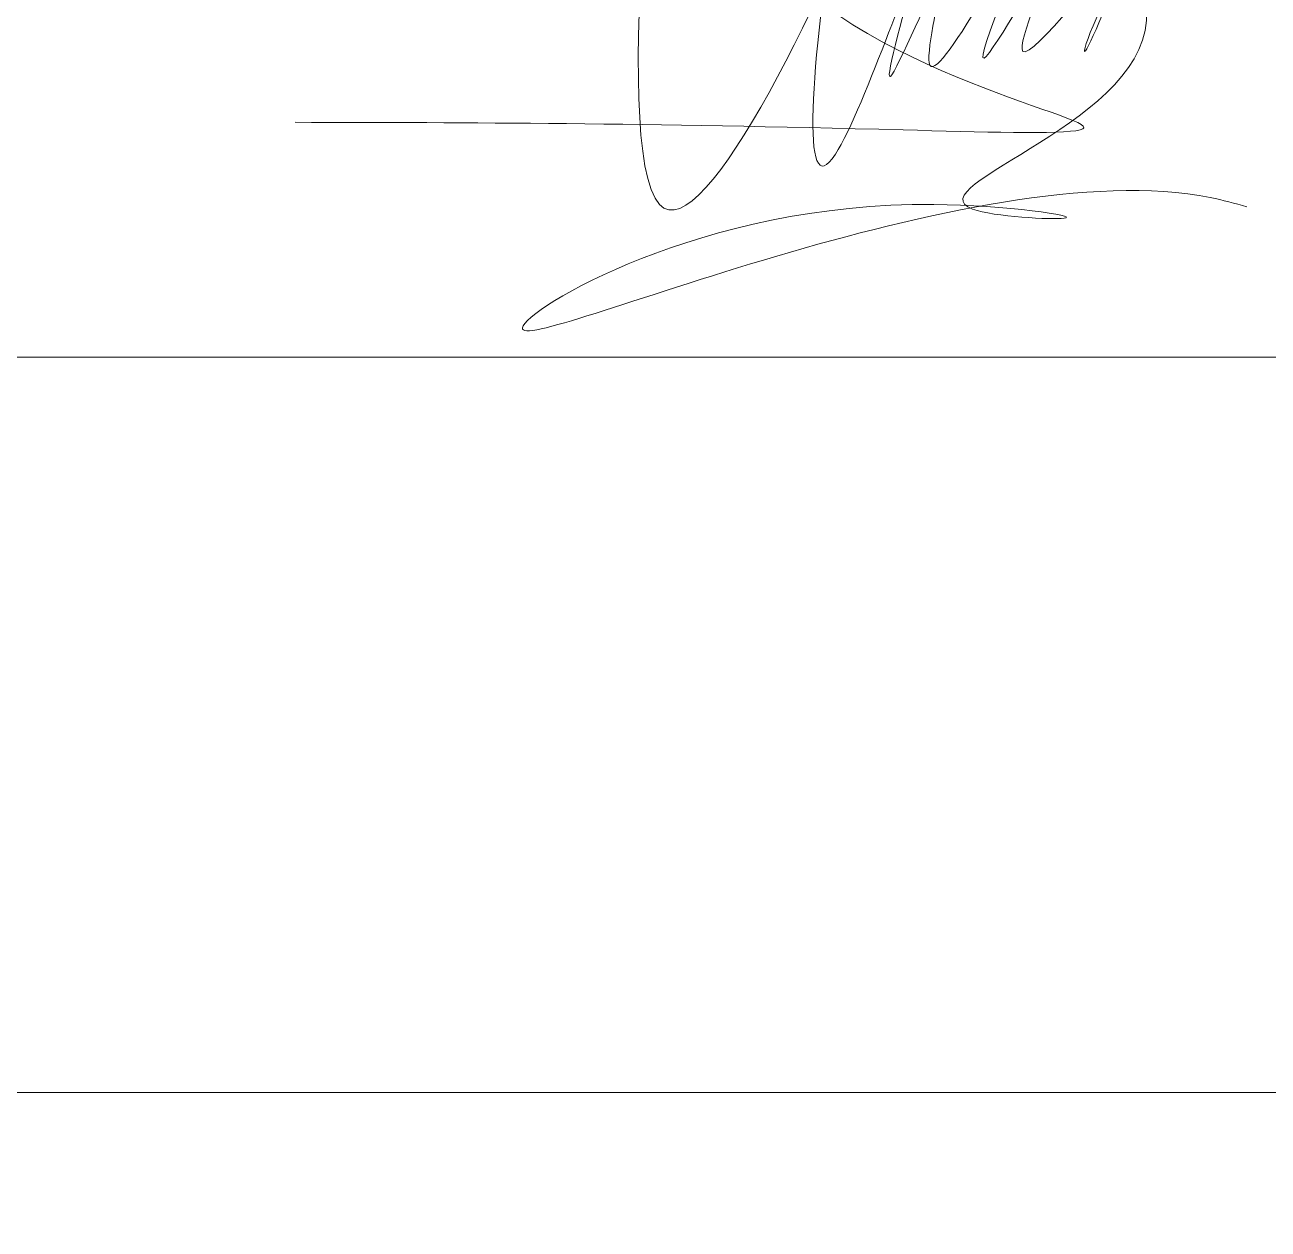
# Model space of a CAD drawing. Header units: millimetres. Extents: x 567980 to 569430, y 2065777 to 2066666.
# Drawn here: x 569358.38 to 569400.16, y 2066047.13 to 2066087.57 of the extents above; entities that cross this region are included whole.
import ezdxf

# ---------------------------------------------------------------- set-up
doc = ezdxf.new("R2010")
doc.units = ezdxf.units.MM
doc.linetypes.add('CENTER', pattern=[3, 1.5, -0.5, 0.5, -0.5])
for name, color, linetype, lineweight in [('A-KY HIEU', 34, 'Continuous', 20), ('A-TEXT', 7, 'Continuous', 18), ('E- RANH GIOI', 1, 'CENTER', 13)]:
    doc.layers.add(name, color=color, linetype=linetype, lineweight=lineweight)

# ---------------------------------------------------------------- blocks, each defined once
blk = doc.blocks.new('A$C33BC4D2A')
at = {"layer": 'A-KY HIEU', "color": 0}
for p, q in [((353.662, -227.854), (414.985, -227.854)), ((353.662, -239.535), (414.985, -239.535))]:
    blk.add_line(p, q, dxfattribs=at)
at = {"layer": 'A-KY HIEU', "color": 0, "const_width": 1.022}
blk.add_lwpolyline([(14.345, -292.097), (14.345, -4.903), (414.985, -4.903), (414.985, -292.097)], close=True, dxfattribs=at)
at = {"layer": 'A-TEXT'}
blk.add_spline([(390.563, -224.122), (400.225, -224.243), (403.037, -224.243), (397.843, -221.178), (396.68, -217.368), (396.353, -225.427), (400.022, -219.474), (400.457, -217.513), (400.385, -216.932), (399.15, -224.628), (400.385, -221.797), (400.022, -223.394), (400.784, -221.942), (400.639, -223.176), (402.201, -220.998), (401.511, -223.104), (402.564, -221.543), (402.128, -222.995), (403.581, -221.724), (403.109, -222.995), (403.836, -221.797), (404.09, -222.341), (401.329, -225.5), (402.782, -225.645), (400.712, -225.427), (394.173, -227.387), (405.107, -225.318), (405.688, -225.463)], degree=3, dxfattribs=at)
at = {"layer": 'Defpoints', "color": 125}
blk.add_lwpolyline([(0, -297), (420, -297), (420, 0), (0, 0)], close=True, dxfattribs=at)

msp = doc.modelspace()

# ---------------------------------------------------------------- block references
at = {"layer": 'E- RANH GIOI', "extrusion": (-2.4685e-06, 4.62064e-06, 1), "xscale": 2.114336868039268, "yscale": 2.114336868039268, "zscale": 2.114336868039268}
msp.add_blockref('A$C33BC4D2A', (568541.684, 2066558.171, 8.143), dxfattribs=at)

doc.saveas('drawing.dxf')
